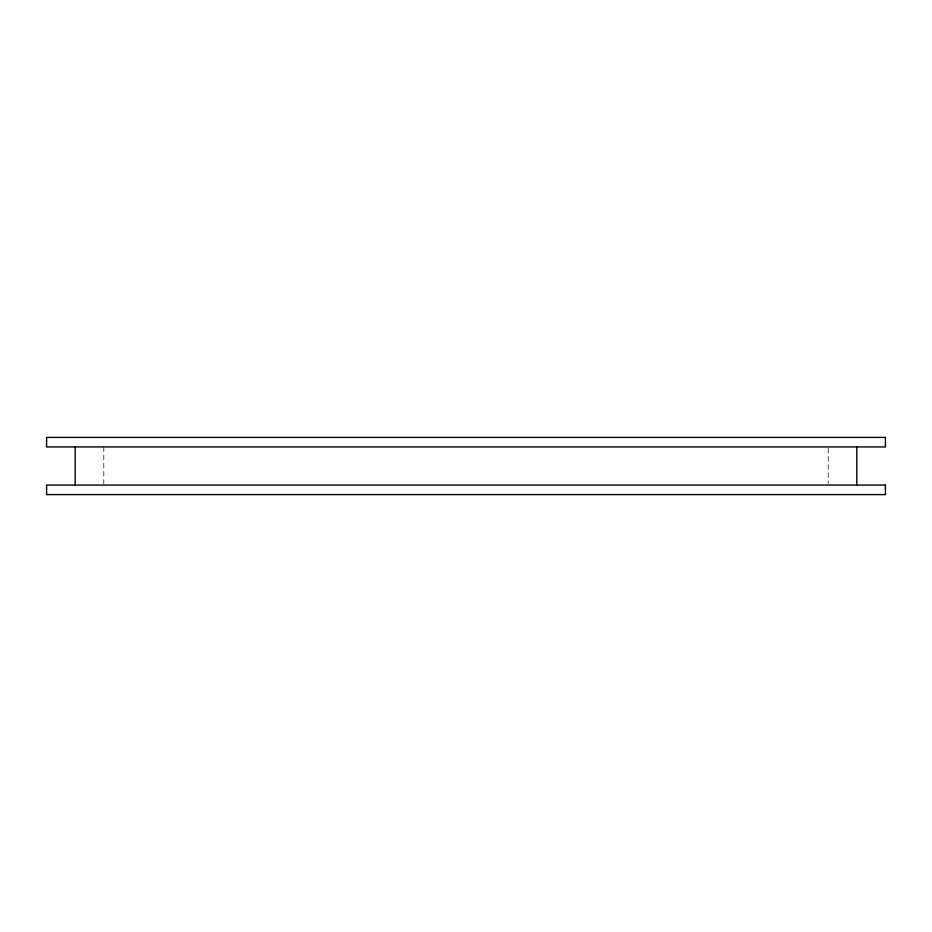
<?xml version="1.0" encoding="UTF-8"?>
<svg xmlns="http://www.w3.org/2000/svg" width="932" height="932" viewBox="0 0 932 932"><rect width="100%" height="100%" fill="white"/><g stroke="black" fill="none" stroke-linecap="round" stroke-linejoin="round"><path stroke-width="0.7" stroke-dasharray="4.66 3.5" d="M828.21 448.35L828.21 483.65M103.79 446.941L103.79 483.65"/><path stroke-width="1.4" d="M856.799 446.941L856.799 485.059M75.201 446.941L75.201 485.059M885.4 437.399L46.6 437.399L46.6 446.941L885.4 446.941L885.4 437.399M885.4 485.059L46.6 485.059L46.6 494.601L885.4 494.601L885.4 485.059"/></g></svg>
